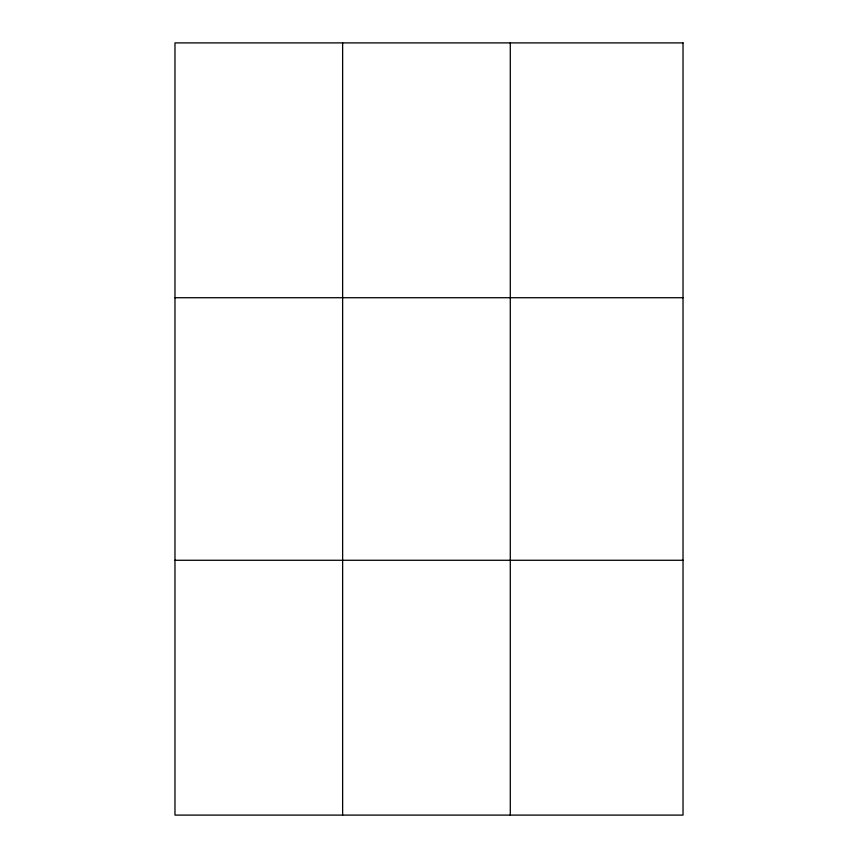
<?xml version="1.0" encoding="UTF-8"?>
<svg xmlns="http://www.w3.org/2000/svg" width="858" height="858" viewBox="0 0 858 858"><rect width="100%" height="100%" fill="white"/><g stroke="black" fill="none" stroke-linecap="round" stroke-linejoin="round"><path stroke-width="1.29" d="M342.632 815.1L342.632 42.9M510.285 815.1L510.285 42.9M174.978 297.726L683.022 297.726M174.978 560.274L683.022 560.274M683.022 42.9L174.978 42.9L174.978 815.1L683.022 815.1L683.022 42.9"/></g></svg>
